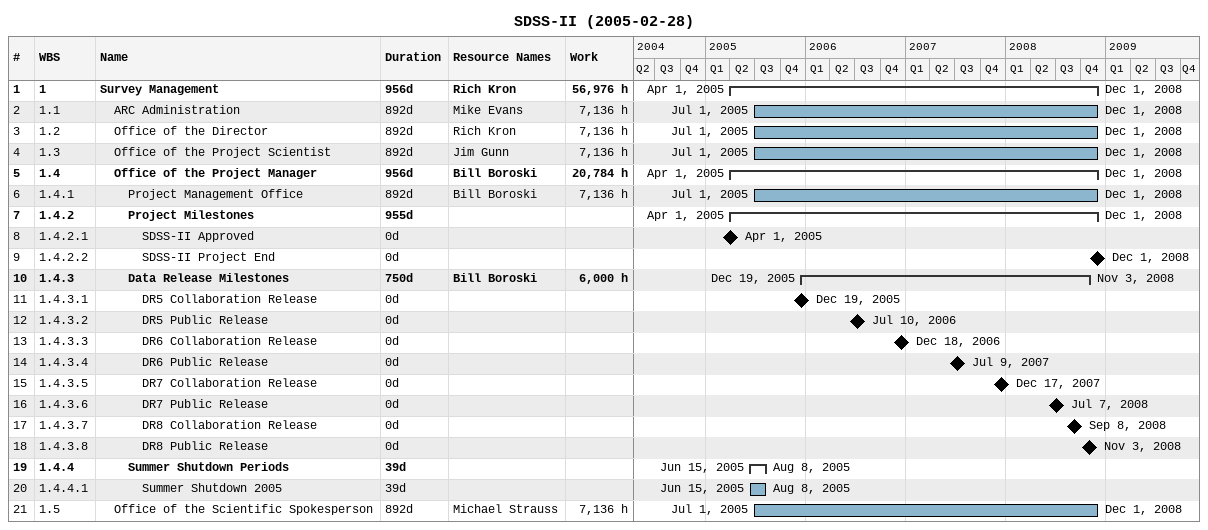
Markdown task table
SDSS-II (2005-02-28)

| ID | WBS | Task | Duration | Start | Finish | Resources | Work (h) |
|---|---|---|---|---|---|---|---|
| 1 | 1 | **Survey Management** | 956d | 2005-04-01 | 2008-12-01 | Rich Kron | 56976 |
| 2 | 1.1 | ARC Administration | 892d | 2005-07-01 | 2008-12-01 | Mike Evans | 7136 |
| 3 | 1.2 | Office of the Director | 892d | 2005-07-01 | 2008-12-01 | Rich Kron | 7136 |
| 4 | 1.3 | Office of the Project Scientist | 892d | 2005-07-01 | 2008-12-01 | Jim Gunn | 7136 |
| 5 | 1.4 | **Office of the Project Manager** | 956d | 2005-04-01 | 2008-12-01 | Bill Boroski | 20784 |
| 6 | 1.4.1 | Project Management Office | 892d | 2005-07-01 | 2008-12-01 | Bill Boroski | 7136 |
| 7 | 1.4.2 | **Project Milestones** | 955d | 2005-04-01 | 2008-12-01 |  |  |
| 8 | 1.4.2.1 | SDSS-II Approved | 0d | 2005-04-01 | 2005-04-01 |  |  |
| 9 | 1.4.2.2 | SDSS-II Project End | 0d | 2008-12-01 | 2008-12-01 |  |  |
| 10 | 1.4.3 | **Data Release Milestones** | 750d | 2005-12-19 | 2008-11-03 | Bill Boroski | 6000 |
| 11 | 1.4.3.1 | DR5 Collaboration Release | 0d | 2005-12-19 | 2005-12-19 |  |  |
| 12 | 1.4.3.2 | DR5 Public Release | 0d | 2006-07-10 | 2006-07-10 |  |  |
| 13 | 1.4.3.3 | DR6 Collaboration Release | 0d | 2006-12-18 | 2006-12-18 |  |  |
| 14 | 1.4.3.4 | DR6 Public Release | 0d | 2007-07-09 | 2007-07-09 |  |  |
| 15 | 1.4.3.5 | DR7 Collaboration Release | 0d | 2007-12-17 | 2007-12-17 |  |  |
| 16 | 1.4.3.6 | DR7 Public Release | 0d | 2008-07-07 | 2008-07-07 |  |  |
| 17 | 1.4.3.7 | DR8 Collaboration Release | 0d | 2008-09-08 | 2008-09-08 |  |  |
| 18 | 1.4.3.8 | DR8 Public Release | 0d | 2008-11-03 | 2008-11-03 |  |  |
| 19 | 1.4.4 | **Summer Shutdown Periods** | 39d | 2005-06-15 | 2005-08-08 |  |  |
| 20 | 1.4.4.1 | Summer Shutdown 2005 | 39d | 2005-06-15 | 2005-08-08 |  |  |
| 21 | 1.5 | Office of the Scientific Spokesperson | 892d | 2005-07-01 | 2008-12-01 | Michael Strauss | 7136 |
